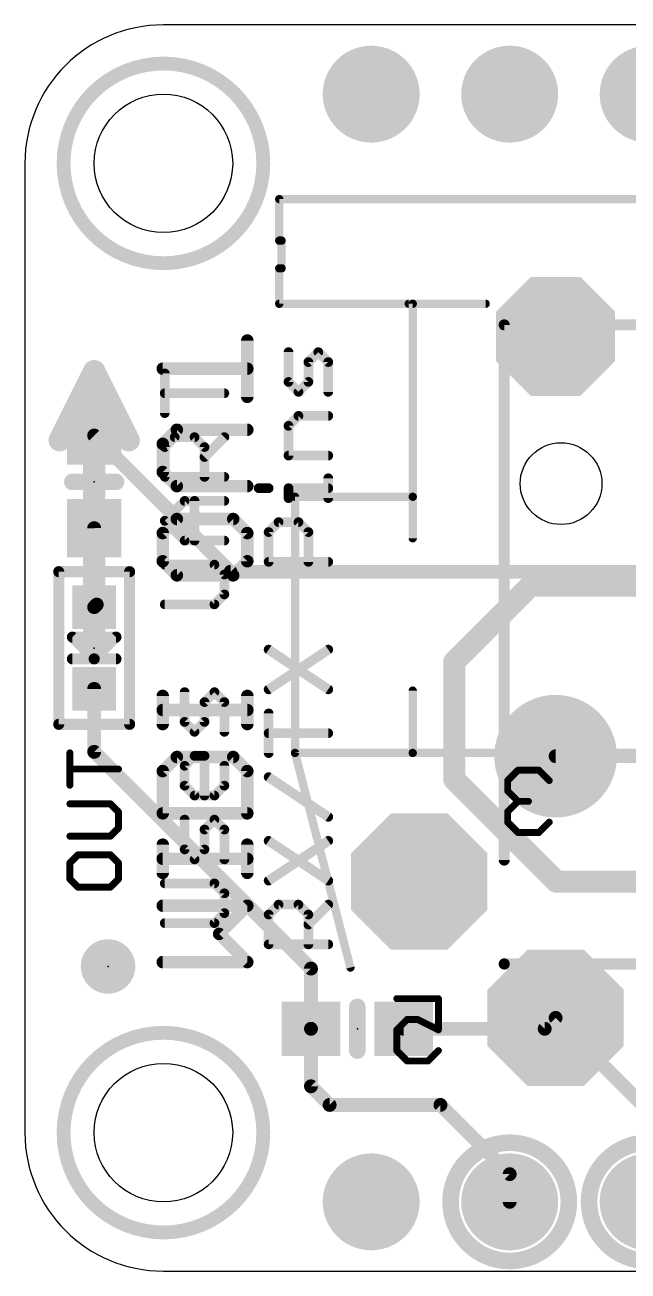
# Model space of a CAD drawing. Extents: x 0 to 50.8, y 0 to 22.9.
# Drawn here: x 0 to 11.06, y 0 to 22.86 of the extents above; entities that cross this region are included whole.
import ezdxf

# ---------------------------------------------------------------- set-up
doc = ezdxf.new("R2010")
doc.units = 0
for name, color, linetype in [('1', 12, 'CONTINUOUS'), ('16', 5, 'CONTINUOUS'), ('17', 110, 'CONTINUOUS'), ('20', 4, 'CONTINUOUS'), ('21', 40, 'CONTINUOUS'), ('22', 6, 'CONTINUOUS'), ('23', 40, 'CONTINUOUS')]:
    doc.layers.add(name, color=color, linetype=linetype)

# ---------------------------------------------------------------- blocks, each defined once
blk = doc.blocks.new('RECT')
blk.add_solid([(-0.5, -0.5), (0.5, -0.5), (-0.5, 0.5), (0.5, 0.5)])
blk = doc.blocks.new('PIE')
at = {"const_width": 0.5}
blk.add_lwpolyline([(0, -0.25, 1), (0, 0.25, 1), (0, -0.25)], format="xyb", dxfattribs=at)
blk = doc.blocks.new('OCTAGONP')
at = {"const_width": 0.5}
blk.add_lwpolyline([(-0.25, -0.1036), (-0.25, 0.1036), (-0.1036, 0.25), (0.1036, 0.25), (0.25, 0.1036), (0.25, -0.1036), (0.1036, -0.25), (-0.1036, -0.25), (-0.25, -0.1036), (-0.25, 0.1036)], dxfattribs=at)
blk = doc.blocks.new('ROUNDP')
at = {"const_width": 0.5}
blk.add_lwpolyline([(0, -0.25, 1), (0, 0.25, 1), (0, -0.25)], format="xyb", dxfattribs=at)

msp = doc.modelspace()

# ---------------------------------------------------------------- linework, layer by layer
at = {"layer": '1', "const_width": 0.254}
for points in [[(1.27, 15.328), (3.771, 12.827)], [(1.3173, 12.2273), (1.27, 13.628)], [(3.771, 12.827), (16.256, 12.827)], [(1.27, 12.18), (1.3173, 12.2273)], [(1.27, 10.68), (1.27, 9.525)], [(1.27, 9.525), (5.246, 5.549)], [(9.732, 9.445), (12.432, 9.445)], [(5.246, 5.549), (5.246, 4.445)], [(5.246, 4.445), (5.246, 3.39)], [(6.946, 4.445), (9.532, 4.445)], [(9.532, 4.445), (9.732, 4.645)], [(11.583, 2.794), (9.732, 4.645)], [(5.246, 3.39), (5.588, 3.048)], [(5.588, 3.048), (7.62, 3.048)], [(7.62, 3.048), (8.89, 1.778)], [(8.89, 1.778), (8.89, 1.27)]]:
    msp.add_lwpolyline(points, dxfattribs=at)
at = {"layer": '1', "const_width": 0.127}
for points in [[(1.3149, 15.3729, 1), (1.2251, 15.2831)], [(1.3335, 13.6301, 1), (1.2065, 13.6259)], [(3.771, 12.8905, 1), (3.771, 12.7635)], [(3.7261, 12.7821, 1), (3.8159, 12.8719)], [(1.3622, 12.1824, 1), (1.2724, 12.2722)], [(1.2251, 12.2249, 1), (1.3149, 12.1351)], [(1.2538, 12.2252, 1), (1.3808, 12.2294)], [(1.3335, 10.68, 1), (1.2065, 10.68)], [(1.3149, 9.5699, 1), (1.2251, 9.4801)], [(1.2065, 9.525, 1), (1.3335, 9.525)], [(9.732, 9.5085, 1), (9.732, 9.3815)], [(5.3095, 5.549, 1), (5.1825, 5.549)], [(5.2011, 5.5041, 1), (5.2909, 5.5939)], [(5.3095, 4.445, 1), (5.1825, 4.445)], [(6.946, 4.5085, 1), (6.946, 4.3815)], [(9.532, 4.3815, 1), (9.532, 4.5085)], [(9.7769, 4.6899, 1), (9.6871, 4.6001)], [(9.7769, 4.6001, 1), (9.6871, 4.6899)], [(5.1825, 4.445, 1), (5.3095, 4.445)], [(9.4871, 4.4899, 1), (9.5769, 4.4001)], [(5.2909, 3.4349, 1), (5.2011, 3.3451)], [(5.1825, 3.39, 1), (5.3095, 3.39)], [(5.588, 3.1115, 1), (5.588, 2.9845)], [(5.5431, 3.0031, 1), (5.6329, 3.0929)], [(7.6649, 3.0929, 1), (7.5751, 3.0031)], [(7.62, 2.9845, 1), (7.62, 3.1115)], [(8.9535, 1.778, 1), (8.8265, 1.778)], [(8.8451, 1.7331, 1), (8.9349, 1.8229)], [(8.8265, 1.27, 1), (8.9535, 1.27)]]:
    msp.add_lwpolyline(points, format="xyb", dxfattribs=at)
at = {"layer": '16', "const_width": 0.4064}
for points in [[(7.874, 11.176), (9.271, 12.573)], [(9.271, 12.573), (12.96, 12.573)], [(7.874, 9.017), (7.874, 11.176)], [(9.746, 7.145), (7.874, 9.017)], [(14.732, 7.145), (9.746, 7.145)]]:
    msp.add_lwpolyline(points, dxfattribs=at)
at = {"layer": '16', "const_width": 0.2032}
for points in [[(9.271, 12.6746, 1), (9.271, 12.4714)], [(9.3428, 12.5012, 1), (9.1992, 12.6448)], [(7.9756, 11.176, 1), (7.7724, 11.176)], [(7.8022, 11.2478, 1), (7.9458, 11.1042)], [(7.9458, 9.0888, 1), (7.8022, 8.9452)], [(7.7724, 9.017, 1), (7.9756, 9.017)], [(9.746, 7.2466, 1), (9.746, 7.0434)], [(9.6742, 7.0732, 1), (9.8178, 7.2168)]]:
    msp.add_lwpolyline(points, format="xyb", dxfattribs=at)
at = {"layer": '20'}
for p, q in [((48.26, 22.86), (2.54, 22.86)), ((0, 20.32), (0, 2.54)), ((2.54, 0), (48.26, 0))]:
    msp.add_line(p, q, dxfattribs=at)
for centre, radius in [((2.54, 20.32), 1.27), ((9.832, 14.445), 0.75), ((2.54, 2.54), 1.27)]:
    msp.add_circle(centre, radius, dxfattribs=at)
for centre, start, end in [((2.54, 20.32), 90, 180), ((2.54, 2.54), 180, 270)]:
    msp.add_arc(centre, 2.54, start, end, dxfattribs=at)
at = {"layer": '21'}
for points, const_width in [([(4.8338, 16.3108), (4.8338, 16.8573)], 0.1778), ([(5.3804, 16.8573), (5.1982, 16.6751)], 0.1778), ([(5.5626, 16.6751), (5.3804, 16.8573)], 0.1778), ([(5.1982, 16.6751), (5.1982, 16.3108)], 0.1778), ([(5.5626, 16.1286), (5.5626, 16.6751)], 0.1778), ([(2.5645, 15.7388), (2.5645, 16.4675)], 0.1778), ([(5.016, 16.1286), (4.8338, 16.3108)], 0.1778), ([(5.1982, 16.3108), (5.016, 16.1286)], 0.1778), ([(3.6576, 16.1032), (2.5645, 16.1032)], 0.1778), ([(4.8338, 15.5057), (5.016, 15.6879)], 0.1778), ([(5.016, 15.6879), (5.5626, 15.6879)], 0.1778), ([(4.8338, 14.9592), (4.8338, 15.5057)], 0.1778), ([(2.5645, 15.1159), (2.7467, 15.2981)], 0.1778), ([(2.7467, 15.2981), (3.111, 15.2981)], 0.1778), ([(3.111, 15.2981), (3.2932, 15.1159)], 0.1778), ([(3.2932, 14.9338), (3.6576, 15.2981)], 0.1778), ([(2.5645, 14.5694), (2.5645, 15.1159)], 0.1778), ([(3.2932, 15.1159), (3.2932, 14.5694)], 0.1778), ([(5.5626, 14.9592), (4.8338, 14.9592)], 0.1778), ([(1.67, 14.478), (0.87, 14.478)], 0.3048), ([(3.6576, 14.5694), (2.5645, 14.5694)], 0.1778), ([(5.5626, 14.1796), (5.5626, 14.544)], 0.1778), ([(4.2873, 14.3618), (4.4695, 14.3618)], 0.1778), ([(4.8338, 14.1796), (4.8338, 14.3618)], 0.1778), ([(4.8338, 14.3618), (5.5626, 14.3618)], 0.1778), ([(2.5645, 13.7644), (2.9288, 14.1287)], 0.1778), ([(2.9288, 14.1287), (3.6576, 14.1287)], 0.1778), ([(3.111, 13.4), (3.111, 14.1287)], 0.1778), ([(2.9288, 13.4), (2.5645, 13.7644)], 0.1778), ([(4.4695, 13.5568), (4.6517, 13.7389)], 0.1778), ([(4.6517, 13.7389), (5.016, 13.7389)], 0.1778), ([(5.016, 13.7389), (5.1982, 13.5568)], 0.1778), ([(3.6576, 13.4), (2.9288, 13.4)], 0.1778), ([(4.4695, 13.0102), (4.4695, 13.5568)], 0.1778), ([(5.1982, 13.5568), (5.1982, 13.0102)], 0.1778), ([(3.4754, 12.9593), (2.5645, 12.9593)], 0.1778), ([(3.6576, 12.7772), (3.4754, 12.9593)], 0.1778), ([(5.5626, 13.0102), (4.4695, 13.0102)], 0.1778), ([(0.62, 10.03), (0.62, 12.83)], 0.2032), ([(1.92, 12.83), (0.62, 12.83)], 0.2032), ([(1.92, 12.83), (1.92, 10.03)], 0.2032), ([(3.6576, 12.4128), (3.6576, 12.7772)], 0.1778), ([(3.4754, 12.2306), (3.6576, 12.4128)], 0.1778), ([(2.5645, 12.2306), (3.4754, 12.2306)], 0.1778), ([(1.67, 11.63), (0.87, 11.63)], 0.2032), ([(0.87, 11.63), (1.27, 11.23)], 0.2032), ([(1.27, 11.23), (1.67, 11.63)], 0.2032), ([(4.4695, 10.6714), (5.5626, 11.4001)], 0.1778), ([(4.4695, 11.4001), (5.5626, 10.6714)], 0.1778), ([(1.27, 11.23), (0.87, 11.23)], 0.2032), ([(1.67, 11.23), (1.27, 11.23)], 0.2032), ([(2.9288, 10.074), (2.9288, 10.6205)], 0.1778), ([(3.4754, 10.6205), (3.2932, 10.4384)], 0.1778), ([(3.2932, 10.4384), (3.2932, 10.074)], 0.1778), ([(3.6576, 10.4384), (3.4754, 10.6205)], 0.1778), ([(3.6576, 9.8918), (3.6576, 10.4384)], 0.1778), ([(4.4695, 9.502), (4.4695, 10.2307)], 0.1778), ([(1.92, 10.03), (0.62, 10.03)], 0.2032), ([(3.111, 9.8918), (2.9288, 10.074)], 0.1778), ([(3.2932, 10.074), (3.111, 9.8918)], 0.1778), ([(5.5626, 9.8664), (4.4695, 9.8664)], 0.1778), ([(0.8247, 8.9133), (0.8247, 9.5064)], 0.127), ([(2.9288, 9.269), (3.111, 9.4512)], 0.1778), ([(3.111, 9.4512), (3.2932, 9.4512)], 0.1778), ([(3.2932, 9.4512), (3.2932, 8.7224)], 0.1778), ([(1.7145, 9.2098), (0.8247, 9.2098)], 0.127), ([(2.9288, 8.9046), (2.9288, 9.269)], 0.1778), ([(3.6576, 9.269), (3.6576, 8.9046)], 0.1778), ([(5.5626, 8.3326), (4.4695, 9.0614)], 0.1778), ([(3.111, 8.7224), (2.9288, 8.9046)], 0.1778), ([(3.6576, 8.9046), (3.4754, 8.7224)], 0.1778), ([(3.4754, 8.7224), (3.111, 8.7224)], 0.1778), ([(1.5662, 8.5709), (0.8247, 8.5709)], 0.127), ([(1.7145, 8.4226), (1.5662, 8.5709)], 0.127), ([(1.7145, 8.126), (1.7145, 8.4226)], 0.127), ([(2.9288, 7.7352), (2.9288, 8.2818)], 0.1778), ([(3.4754, 8.2818), (3.2932, 8.0996)], 0.1778), ([(3.6576, 8.0996), (3.4754, 8.2818)], 0.1778), ([(0.8247, 7.9777), (1.5662, 7.9777)], 0.127), ([(1.5662, 7.9777), (1.7145, 8.126)], 0.127), ([(3.2932, 8.0996), (3.2932, 7.7352)], 0.1778), ([(3.6576, 7.553), (3.6576, 8.0996)], 0.1778), ([(3.111, 7.553), (2.9288, 7.7352)], 0.1778), ([(3.2932, 7.7352), (3.111, 7.553)], 0.1778), ([(4.4695, 7.1632), (5.5626, 7.892)], 0.1778), ([(4.4695, 7.892), (5.5626, 7.1632)], 0.1778), ([(0.973, 7.6354), (0.8247, 7.4871)], 0.127), ([(0.8247, 7.4871), (0.8247, 7.1905)], 0.127), ([(1.5662, 7.6354), (0.973, 7.6354)], 0.127), ([(1.7145, 7.4871), (1.5662, 7.6354)], 0.127), ([(1.7145, 7.1905), (1.7145, 7.4871)], 0.127), ([(0.8247, 7.1905), (0.973, 7.0422)], 0.127), ([(0.973, 7.0422), (1.5662, 7.0422)], 0.127), ([(1.5662, 7.0422), (1.7145, 7.1905)], 0.127), ([(3.4754, 7.1124), (2.5645, 7.1124)], 0.1778), ([(3.6576, 6.9302), (3.4754, 7.1124)], 0.1778), ([(3.6576, 6.5658), (3.6576, 6.9302)], 0.1778), ([(3.4754, 6.3836), (3.6576, 6.5658)], 0.1778), ([(4.4695, 6.5404), (4.6517, 6.7226)], 0.1778), ([(4.6517, 6.7226), (5.016, 6.7226)], 0.1778), ([(5.016, 6.7226), (5.1982, 6.5404)], 0.1778), ([(5.1982, 6.3582), (5.5626, 6.7226)], 0.1778), ([(2.5645, 6.3836), (3.4754, 6.3836)], 0.1778), ([(4.4695, 5.9938), (4.4695, 6.5404)], 0.1778), ([(5.1982, 6.5404), (5.1982, 5.9938)], 0.1778), ([(5.5626, 5.9938), (4.4695, 5.9938)], 0.1778), ([(6.096, 4.045), (6.096, 4.845)], 0.3048)]:
    msp.add_lwpolyline(points, dxfattribs=dict(at, const_width=const_width))
for points, const_width in [([(4.8783, 16.8573, 1), (4.7894, 16.8573)], 0.0889), ([(5.4118, 16.8888, 1), (5.349, 16.8259)], 0.0889), ([(5.4118, 16.8259, 1), (5.349, 16.8888)], 0.0889), ([(5.1668, 16.7066, 1), (5.2297, 16.6437)], 0.0889), ([(5.2427, 16.6751, 1), (5.1538, 16.6751)], 0.0889), ([(5.6071, 16.6751, 1), (5.5182, 16.6751)], 0.0889), ([(5.5312, 16.6437, 1), (5.594, 16.7066)], 0.0889), ([(2.6089, 16.4675, 1), (2.52, 16.4675)], 0.0889), ([(4.8653, 16.3422, 1), (4.8024, 16.2793)], 0.0889), ([(4.7894, 16.3108, 1), (4.8783, 16.3108)], 0.0889), ([(5.1538, 16.3108, 1), (5.2427, 16.3108)], 0.0889), ([(5.2297, 16.2793, 1), (5.1668, 16.3422)], 0.0889), ([(2.5645, 16.1476, 1), (2.5645, 16.0587)], 0.0889), ([(3.6576, 16.0587, 1), (3.6576, 16.1476)], 0.0889), ([(4.9846, 16.16, 1), (5.0475, 16.0971)], 0.0889), ([(4.9846, 16.0971, 1), (5.0475, 16.16)], 0.0889), ([(5.5182, 16.1286, 1), (5.6071, 16.1286)], 0.0889), ([(2.52, 15.7388, 1), (2.6089, 15.7388)], 0.0889), ([(5.016, 15.7324, 1), (5.016, 15.6435)], 0.0889), ([(5.0475, 15.6565, 1), (4.9846, 15.7194)], 0.0889), ([(5.5626, 15.6435, 1), (5.5626, 15.7324)], 0.0889), ([(4.8783, 15.5057, 1), (4.7894, 15.5057)], 0.0889), ([(4.8024, 15.5372, 1), (4.8653, 15.4743)], 0.0889), ([(2.7467, 15.3426, 1), (2.7467, 15.2537)], 0.0889), ([(2.7781, 15.2667, 1), (2.7152, 15.3296)], 0.0889), ([(3.1425, 15.3296, 1), (3.0796, 15.2667)], 0.0889), ([(3.111, 15.2537, 1), (3.111, 15.3426)], 0.0889), ([(3.689, 15.2667, 1), (3.6262, 15.3296)], 0.0889), ([(2.6089, 15.1159, 1), (2.52, 15.1159)], 0.0889), ([(2.533, 15.1474, 1), (2.5959, 15.0845)], 0.0889), ([(3.3377, 15.1159, 1), (3.2488, 15.1159)], 0.0889), ([(3.2618, 15.0845, 1), (3.3247, 15.1474)], 0.0889), ([(3.2618, 14.9652, 1), (3.3247, 14.9023)], 0.0889), ([(4.8338, 15.0036, 1), (4.8338, 14.9147)], 0.0889), ([(4.7894, 14.9592, 1), (4.8783, 14.9592)], 0.0889), ([(5.5626, 14.9147, 1), (5.5626, 15.0036)], 0.0889), ([(0.87, 14.5542, 1), (0.87, 14.4018)], 0.1524), ([(1.67, 14.4018, 1), (1.67, 14.5542)], 0.1524), ([(2.5645, 14.6138, 1), (2.5645, 14.5249)], 0.0889), ([(3.6576, 14.5249, 1), (3.6576, 14.6138)], 0.0889), ([(5.6071, 14.544, 1), (5.5182, 14.544)], 0.0889), ([(2.52, 14.5694, 1), (2.6089, 14.5694)], 0.0889), ([(3.2488, 14.5694, 1), (3.3377, 14.5694)], 0.0889), ([(4.2873, 14.4062, 1), (4.2873, 14.3173)], 0.0889), ([(4.4695, 14.3173, 1), (4.4695, 14.4062)], 0.0889), ([(4.8783, 14.3618, 1), (4.7894, 14.3618)], 0.0889), ([(4.8338, 14.4062, 1), (4.8338, 14.3173)], 0.0889), ([(5.5626, 14.3173, 1), (5.5626, 14.4062)], 0.0889), ([(2.9288, 14.1732, 1), (2.9288, 14.0843)], 0.0889), ([(2.9603, 14.0973, 1), (2.8974, 14.1602)], 0.0889), ([(3.1555, 14.1287, 1), (3.0666, 14.1287)], 0.0889), ([(3.6576, 14.0843, 1), (3.6576, 14.1732)], 0.0889), ([(4.7894, 14.1796, 1), (4.8783, 14.1796)], 0.0889), ([(5.5182, 14.1796, 1), (5.6071, 14.1796)], 0.0889), ([(2.5959, 13.7958, 1), (2.533, 13.7329)], 0.0889), ([(2.533, 13.7958, 1), (2.5959, 13.7329)], 0.0889), ([(4.6517, 13.7834, 1), (4.6517, 13.6945)], 0.0889), ([(4.6831, 13.7075, 1), (4.6202, 13.7704)], 0.0889), ([(5.0475, 13.7704, 1), (4.9846, 13.7075)], 0.0889), ([(5.016, 13.6945, 1), (5.016, 13.7834)], 0.0889), ([(2.9288, 13.4444, 1), (2.9288, 13.3555)], 0.0889), ([(3.6576, 13.3555, 1), (3.6576, 13.4444)], 0.0889), ([(4.438, 13.5882, 1), (4.5009, 13.5253)], 0.0889), ([(4.5139, 13.5568, 1), (4.425, 13.5568)], 0.0889), ([(5.2427, 13.5568, 1), (5.1538, 13.5568)], 0.0889), ([(5.1668, 13.5253, 1), (5.2297, 13.5882)], 0.0889), ([(2.8974, 13.3686, 1), (2.9603, 13.4314)], 0.0889), ([(3.0666, 13.4, 1), (3.1555, 13.4)], 0.0889), ([(2.5645, 13.0038, 1), (2.5645, 12.9149)], 0.0889), ([(3.5068, 12.9908, 1), (3.444, 12.9279)], 0.0889), ([(3.4754, 12.9149, 1), (3.4754, 13.0038)], 0.0889), ([(4.4695, 13.0546, 1), (4.4695, 12.9657)], 0.0889), ([(4.425, 13.0102, 1), (4.5139, 13.0102)], 0.0889), ([(5.1538, 13.0102, 1), (5.2427, 13.0102)], 0.0889), ([(5.5626, 12.9657, 1), (5.5626, 13.0546)], 0.0889), ([(0.6708, 12.83, 1), (0.5692, 12.83)], 0.1016), ([(0.62, 12.8808, 1), (0.62, 12.7792)], 0.1016), ([(1.9708, 12.83, 1), (1.8692, 12.83)], 0.1016), ([(1.92, 12.7792, 1), (1.92, 12.8808)], 0.1016), ([(3.702, 12.7772, 1), (3.6132, 12.7772)], 0.0889), ([(3.6262, 12.7457, 1), (3.689, 12.8086)], 0.0889), ([(3.6132, 12.4128, 1), (3.702, 12.4128)], 0.0889), ([(3.689, 12.3813, 1), (3.6262, 12.4442)], 0.0889), ([(2.5645, 12.275, 1), (2.5645, 12.1861)], 0.0889), ([(3.444, 12.262, 1), (3.5068, 12.1992)], 0.0889), ([(3.4754, 12.1861, 1), (3.4754, 12.275)], 0.0889), ([(0.87, 11.6808, 1), (0.87, 11.5792)], 0.1016), ([(0.9059, 11.6659, 1), (0.8341, 11.5941)], 0.1016), ([(1.7059, 11.5941, 1), (1.6341, 11.6659)], 0.1016), ([(1.67, 11.5792, 1), (1.67, 11.6808)], 0.1016), ([(4.4941, 11.4371, 1), (4.4448, 11.3632)], 0.0889), ([(5.5873, 11.3632, 1), (5.5379, 11.4371)], 0.0889), ([(0.87, 11.2808, 1), (0.87, 11.1792)], 0.1016), ([(1.27, 11.2808, 1), (1.27, 11.1792)], 0.1016), ([(1.2341, 11.2659, 1), (1.3059, 11.1941)], 0.1016), ([(1.2341, 11.1941, 1), (1.3059, 11.2659)], 0.1016), ([(1.27, 11.1792, 1), (1.27, 11.2808)], 0.1016), ([(1.67, 11.1792, 1), (1.67, 11.2808)], 0.1016), ([(4.4448, 10.7084, 1), (4.4941, 10.6344)], 0.0889), ([(5.5379, 10.6344, 1), (5.5873, 10.7084)], 0.0889), ([(2.9733, 10.6205, 1), (2.8844, 10.6205)], 0.0889), ([(3.3377, 10.4384, 1), (3.2488, 10.4384)], 0.0889), ([(3.5068, 10.652, 1), (3.444, 10.5891)], 0.0889), ([(3.5068, 10.5891, 1), (3.444, 10.652)], 0.0889), ([(3.702, 10.4384, 1), (3.6132, 10.4384)], 0.0889), ([(3.2618, 10.4698, 1), (3.3247, 10.4069)], 0.0889), ([(3.6262, 10.4069, 1), (3.689, 10.4698)], 0.0889), ([(4.5139, 10.2307, 1), (4.425, 10.2307)], 0.0889), ([(0.62, 10.0808, 1), (0.62, 9.9792)], 0.1016), ([(0.5692, 10.03, 1), (0.6708, 10.03)], 0.1016), ([(1.8692, 10.03, 1), (1.9708, 10.03)], 0.1016), ([(1.92, 9.9792, 1), (1.92, 10.0808)], 0.1016), ([(2.8844, 10.074, 1), (2.9733, 10.074)], 0.0889), ([(2.9603, 10.1054, 1), (2.8974, 10.0426)], 0.0889), ([(3.2488, 10.074, 1), (3.3377, 10.074)], 0.0889), ([(3.3247, 10.0426, 1), (3.2618, 10.1054)], 0.0889), ([(3.0796, 9.9232, 1), (3.1425, 9.8604)], 0.0889), ([(3.0796, 9.8604, 1), (3.1425, 9.9232)], 0.0889), ([(3.6132, 9.8918, 1), (3.702, 9.8918)], 0.0889), ([(4.4695, 9.9108, 1), (4.4695, 9.8219)], 0.0889), ([(5.5626, 9.8219, 1), (5.5626, 9.9108)], 0.0889), ([(0.8565, 9.5064, 1), (0.793, 9.5064)], 0.0635), ([(3.111, 9.4956, 1), (3.111, 9.4067)], 0.0889), ([(3.1425, 9.4197, 1), (3.0796, 9.4826)], 0.0889), ([(3.3377, 9.4512, 1), (3.2488, 9.4512)], 0.0889), ([(3.2932, 9.4067, 1), (3.2932, 9.4956)], 0.0889), ([(4.425, 9.502, 1), (4.5139, 9.502)], 0.0889), ([(0.8247, 9.2416, 1), (0.8247, 9.1781)], 0.0635), ([(1.7145, 9.1781, 1), (1.7145, 9.2416)], 0.0635), ([(2.9733, 9.269, 1), (2.8844, 9.269)], 0.0889), ([(2.8974, 9.3004, 1), (2.9603, 9.2375)], 0.0889), ([(3.702, 9.269, 1), (3.6132, 9.269)], 0.0889), ([(4.4941, 9.0983, 1), (4.4448, 9.0244)], 0.0889), ([(0.793, 8.9133, 1), (0.8565, 8.9133)], 0.0635), ([(2.8844, 8.9046, 1), (2.9733, 8.9046)], 0.0889), ([(2.9603, 8.936, 1), (2.8974, 8.8732)], 0.0889), ([(3.6132, 8.9046, 1), (3.702, 8.9046)], 0.0889), ([(3.689, 8.8732, 1), (3.6262, 8.936)], 0.0889), ([(3.111, 8.7668, 1), (3.111, 8.6779)], 0.0889), ([(3.0796, 8.691, 1), (3.1425, 8.7538)], 0.0889), ([(3.2488, 8.7224, 1), (3.3377, 8.7224)], 0.0889), ([(3.444, 8.7538, 1), (3.5068, 8.691)], 0.0889), ([(3.4754, 8.6779, 1), (3.4754, 8.7668)], 0.0889), ([(0.8247, 8.6027, 1), (0.8247, 8.5392)], 0.0635), ([(1.5887, 8.5934, 1), (1.5438, 8.5485)], 0.0635), ([(1.5662, 8.5392, 1), (1.5662, 8.6027)], 0.0635), ([(1.7463, 8.4226, 1), (1.6828, 8.4226)], 0.0635), ([(1.692, 8.4002, 1), (1.737, 8.4451)], 0.0635), ([(2.9733, 8.2818, 1), (2.8844, 8.2818)], 0.0889), ([(3.5068, 8.3132, 1), (3.444, 8.2503)], 0.0889), ([(3.5068, 8.2503, 1), (3.444, 8.3132)], 0.0889), ([(5.5379, 8.2956, 1), (5.5873, 8.3696)], 0.0889), ([(0.8247, 8.0095, 1), (0.8247, 7.946)], 0.0635), ([(1.5438, 8.0002, 1), (1.5887, 7.9553)], 0.0635), ([(1.5662, 7.946, 1), (1.5662, 8.0095)], 0.0635), ([(1.6828, 8.126, 1), (1.7463, 8.126)], 0.0635), ([(1.737, 8.1036, 1), (1.692, 8.1485)], 0.0635), ([(3.2618, 8.131, 1), (3.3247, 8.0681)], 0.0889), ([(3.3377, 8.0996, 1), (3.2488, 8.0996)], 0.0889), ([(3.702, 8.0996, 1), (3.6132, 8.0996)], 0.0889), ([(3.6262, 8.0681, 1), (3.689, 8.131)], 0.0889), ([(2.8844, 7.7352, 1), (2.9733, 7.7352)], 0.0889), ([(2.9603, 7.7666, 1), (2.8974, 7.7038)], 0.0889), ([(3.2488, 7.7352, 1), (3.3377, 7.7352)], 0.0889), ([(3.3247, 7.7038, 1), (3.2618, 7.7666)], 0.0889), ([(4.4941, 7.9289, 1), (4.4448, 7.855)], 0.0889), ([(5.5873, 7.855, 1), (5.5379, 7.9289)], 0.0889), ([(0.8565, 7.4871, 1), (0.793, 7.4871)], 0.0635), ([(0.973, 7.6671, 1), (0.973, 7.6036)], 0.0635), ([(0.9955, 7.6129, 1), (0.9506, 7.6578)], 0.0635), ([(1.5887, 7.6578, 1), (1.5438, 7.6129)], 0.0635), ([(1.5662, 7.6036, 1), (1.5662, 7.6671)], 0.0635), ([(1.7463, 7.4871, 1), (1.6828, 7.4871)], 0.0635), ([(3.0796, 7.5844, 1), (3.1425, 7.5216)], 0.0889), ([(3.0796, 7.5216, 1), (3.1425, 7.5844)], 0.0889), ([(3.6132, 7.553, 1), (3.702, 7.553)], 0.0889), ([(0.8023, 7.5096, 1), (0.8472, 7.4646)], 0.0635), ([(1.692, 7.4646, 1), (1.737, 7.5096)], 0.0635), ([(0.8472, 7.213, 1), (0.8023, 7.1681)], 0.0635), ([(0.793, 7.1905, 1), (0.8565, 7.1905)], 0.0635), ([(0.973, 7.074, 1), (0.973, 7.0105)], 0.0635), ([(0.9506, 7.0198, 1), (0.9955, 7.0647)], 0.0635), ([(1.5438, 7.0647, 1), (1.5887, 7.0198)], 0.0635), ([(1.5662, 7.0105, 1), (1.5662, 7.074)], 0.0635), ([(1.6828, 7.1905, 1), (1.7463, 7.1905)], 0.0635), ([(1.737, 7.1681, 1), (1.692, 7.213)], 0.0635), ([(2.5645, 7.1568, 1), (2.5645, 7.0679)], 0.0889), ([(3.5068, 7.1438, 1), (3.444, 7.0809)], 0.0889), ([(3.4754, 7.0679, 1), (3.4754, 7.1568)], 0.0889), ([(4.4448, 7.2002, 1), (4.4941, 7.1262)], 0.0889), ([(5.5379, 7.1262, 1), (5.5873, 7.2002)], 0.0889), ([(3.702, 6.9302, 1), (3.6132, 6.9302)], 0.0889), ([(3.6262, 6.8987, 1), (3.689, 6.9616)], 0.0889), ([(3.689, 6.5344, 1), (3.6262, 6.5972)], 0.0889), ([(4.6517, 6.767, 1), (4.6517, 6.6781)], 0.0889), ([(4.6831, 6.6911, 1), (4.6202, 6.754)], 0.0889), ([(5.0475, 6.754, 1), (4.9846, 6.6911)], 0.0889), ([(5.016, 6.6781, 1), (5.016, 6.767)], 0.0889), ([(5.594, 6.6911, 1), (5.5312, 6.754)], 0.0889), ([(2.5645, 6.4281, 1), (2.5645, 6.3392)], 0.0889), ([(3.444, 6.415, 1), (3.5068, 6.3522)], 0.0889), ([(3.4754, 6.3392, 1), (3.4754, 6.4281)], 0.0889), ([(3.6132, 6.5658, 1), (3.702, 6.5658)], 0.0889), ([(4.438, 6.5718, 1), (4.5009, 6.5089)], 0.0889), ([(4.5139, 6.5404, 1), (4.425, 6.5404)], 0.0889), ([(5.1668, 6.3896, 1), (5.2297, 6.3267)], 0.0889), ([(5.2427, 6.5404, 1), (5.1538, 6.5404)], 0.0889), ([(5.1668, 6.5089, 1), (5.2297, 6.5718)], 0.0889), ([(4.4695, 6.0383, 1), (4.4695, 5.9494)], 0.0889), ([(4.425, 5.9938, 1), (4.5139, 5.9938)], 0.0889), ([(5.1538, 5.9938, 1), (5.2427, 5.9938)], 0.0889), ([(5.5626, 5.9494, 1), (5.5626, 6.0383)], 0.0889), ([(6.1722, 4.845, 1), (6.0198, 4.845)], 0.1524), ([(6.0198, 4.045, 1), (6.1722, 4.045)], 0.1524)]:
    msp.add_lwpolyline(points, format="xyb", dxfattribs=dict(at, const_width=const_width))
at = {"layer": '22'}
for points, const_width in [([(2.54, 18.4884, 1), (2.54, 22.1516, 1), (2.54, 18.4884)], 0.254), ([(4.664, 19.7031, 1), (4.664, 19.6269)], 0.0762), ([(4.7021, 19.665, 1), (4.6259, 19.665)], 0.0762), ([(4.664, 18.9411, 1), (4.664, 18.8649)], 0.0762), ([(4.7451, 18.903, 1), (4.6689, 18.903)], 0.0762), ([(4.707, 18.8649, 1), (4.707, 18.9411)], 0.0762), ([(4.6259, 18.903, 1), (4.7021, 18.903)], 0.0762), ([(4.664, 18.4331, 1), (4.664, 18.3569)], 0.0762), ([(4.7021, 18.395, 1), (4.6259, 18.395)], 0.0762), ([(4.6689, 18.395, 1), (4.7451, 18.395)], 0.0762), ([(4.707, 18.3569, 1), (4.707, 18.4331)], 0.0762), ([(4.664, 17.7831, 1), (4.664, 17.7069)], 0.0762), ([(4.6259, 17.745, 1), (4.7021, 17.745)], 0.0762), ([(7.039, 17.7831, 1), (7.039, 17.7069)], 0.0762), ([(7.1501, 17.745, 1), (7.0739, 17.745)], 0.0762), ([(7.112, 17.7069, 1), (7.112, 17.7831)], 0.0762), ([(8.449, 17.7069, 1), (8.449, 17.7831)], 0.0762), ([(8.79, 17.4078, 1), (8.79, 17.3062)], 0.1016), ([(8.8408, 17.357, 1), (8.7392, 17.357)], 0.1016), ([(4.1352, 17.0709, 1), (4.0209, 17.0709)], 0.1143), ([(1.3716, 16.51, 1), (1.1684, 16.51)], 0.2032), ([(1.3609, 16.5554, 1), (1.1791, 16.4646)], 0.2032), ([(1.3609, 16.4646, 1), (1.1791, 16.5554)], 0.2032), ([(2.5273, 16.6111, 1), (2.5273, 16.4968)], 0.1143), ([(4.078, 16.4968, 1), (4.078, 16.6111)], 0.1143), ([(4.0209, 16.037, 1), (4.1352, 16.037)], 0.1143), ([(2.7858, 15.4909, 1), (2.7858, 15.3765)], 0.1143), ([(2.8262, 15.3933, 1), (2.7453, 15.4741)], 0.1143), ([(4.078, 15.3765, 1), (4.078, 15.4909)], 0.1143), ([(0.5441, 15.2854, 1), (0.7259, 15.1946)], 0.2032), ([(1.8141, 15.1946, 1), (1.9959, 15.2854)], 0.2032), ([(2.4869, 15.2157, 1), (2.5677, 15.1348)], 0.1143), ([(2.5845, 15.1752, 1), (2.4702, 15.1752)], 0.1143), ([(2.5677, 14.6987, 1), (2.4869, 14.6179)], 0.1143), ([(2.4702, 14.6583, 1), (2.5845, 14.6583)], 0.1143), ([(2.7858, 14.457, 1), (2.7858, 14.3427)], 0.1143), ([(2.7453, 14.3595, 1), (2.8262, 14.4403)], 0.1143), ([(4.078, 14.3427, 1), (4.078, 14.457)], 0.1143), ([(4.953, 14.2421, 1), (4.953, 14.1659)], 0.0762), ([(4.9911, 14.204, 1), (4.9149, 14.204)], 0.0762), ([(7.1501, 14.204, 1), (7.0739, 14.204)], 0.0762), ([(7.0739, 14.204, 1), (7.1501, 14.204)], 0.0762), ([(7.112, 14.1659, 1), (7.112, 14.2421)], 0.0762), ([(2.7858, 13.8537, 1), (2.7858, 13.7394)], 0.1143), ([(2.8262, 13.7561, 1), (2.7453, 13.837)], 0.1143), ([(3.86, 13.837, 1), (3.7792, 13.7561)], 0.1143), ([(3.8196, 13.7394, 1), (3.8196, 13.8537)], 0.1143), ([(2.4869, 13.5785, 1), (2.5677, 13.4977)], 0.1143), ([(2.5845, 13.5381, 1), (2.4702, 13.5381)], 0.1143), ([(4.1352, 13.5381, 1), (4.0209, 13.5381)], 0.1143), ([(4.0376, 13.4977, 1), (4.1184, 13.5785)], 0.1143), ([(7.0739, 13.442, 1), (7.1501, 13.442)], 0.0762), ([(2.5677, 13.0616, 1), (2.4869, 12.9808)], 0.1143), ([(2.4702, 13.0212, 1), (2.5845, 13.0212)], 0.1143), ([(4.0209, 13.0212, 1), (4.1352, 13.0212)], 0.1143), ([(4.1184, 12.9808, 1), (4.0376, 13.0616)], 0.1143), ([(2.7858, 12.8199, 1), (2.7858, 12.7056)], 0.1143), ([(2.7453, 12.7223, 1), (2.8262, 12.8031)], 0.1143), ([(3.7792, 12.8031, 1), (3.86, 12.7223)], 0.1143), ([(3.8196, 12.7056, 1), (3.8196, 12.8199)], 0.1143), ([(1.1684, 11.43, 1), (1.3716, 11.43)], 0.2032), ([(2.5845, 10.551, 1), (2.4702, 10.551)], 0.1143), ([(4.1352, 10.551, 1), (4.0209, 10.551)], 0.1143), ([(7.1501, 10.648, 1), (7.0739, 10.648)], 0.0762), ([(2.5273, 10.3497, 1), (2.5273, 10.2354)], 0.1143), ([(4.078, 10.2354, 1), (4.078, 10.3497)], 0.1143), ([(2.4702, 10.0341, 1), (2.5845, 10.0341)], 0.1143), ([(4.0209, 10.0341, 1), (4.1352, 10.0341)], 0.1143), ([(2.7858, 9.4879, 1), (2.7858, 9.3736)], 0.1143), ([(2.8262, 9.3904, 1), (2.7453, 9.4712)], 0.1143), ([(3.86, 9.4712, 1), (3.7792, 9.3904)], 0.1143), ([(3.8196, 9.3736, 1), (3.8196, 9.4879)], 0.1143), ([(4.953, 9.5431, 1), (4.953, 9.4669)], 0.0762), ([(4.9899, 9.5145, 1), (4.9161, 9.4955)], 0.0762), ([(4.9149, 9.505, 1), (4.9911, 9.505)], 0.0762), ([(7.112, 9.5431, 1), (7.112, 9.4669)], 0.0762), ([(7.0739, 9.505, 1), (7.1501, 9.505)], 0.0762), ([(7.112, 9.4669, 1), (7.112, 9.5431)], 0.0762), ([(2.4869, 9.2128, 1), (2.5677, 9.1319)], 0.1143), ([(2.5845, 9.1723, 1), (2.4702, 9.1723)], 0.1143), ([(4.1352, 9.1723, 1), (4.0209, 9.1723)], 0.1143), ([(4.0376, 9.1319, 1), (4.1184, 9.2128)], 0.1143), ([(9.0429, 9.2202, 1), (9.0429, 9.1567)], 0.0635), ([(9.0654, 9.166, 1), (9.0205, 9.2109)], 0.0635), ([(9.4467, 9.2109, 1), (9.4018, 9.166)], 0.0635), ([(9.4242, 9.1567, 1), (9.4242, 9.2202)], 0.0635), ([(8.884, 8.9978, 1), (8.8205, 8.9978)], 0.0635), ([(8.8298, 9.0203, 1), (8.8747, 8.9754)], 0.0635), ([(9.5924, 8.9754, 1), (9.6373, 9.0203)], 0.0635), ([(8.8205, 8.8072, 1), (8.884, 8.8072)], 0.0635), ([(8.8747, 8.8296, 1), (8.8298, 8.7847)], 0.0635), ([(2.5273, 8.4541, 1), (2.5273, 8.3398)], 0.1143), ([(4.078, 8.3398, 1), (4.078, 8.4541)], 0.1143), ([(8.884, 8.4258, 1), (8.8205, 8.4258)], 0.0635), ([(8.8298, 8.4483, 1), (8.8747, 8.4034)], 0.0635), ([(9.0429, 8.6482, 1), (9.0429, 8.5847)], 0.0635), ([(9.0654, 8.594, 1), (9.0205, 8.6389)], 0.0635), ([(9.0205, 8.594, 1), (9.0654, 8.6389)], 0.0635), ([(9.2336, 8.5847, 1), (9.2336, 8.6482)], 0.0635), ([(2.4702, 8.397, 1), (2.5845, 8.397)], 0.1143), ([(4.0209, 8.397, 1), (4.1352, 8.397)], 0.1143), ([(8.8205, 8.2352, 1), (8.884, 8.2352)], 0.0635), ([(8.8747, 8.2576, 1), (8.8298, 8.2127)], 0.0635), ([(9.6373, 8.2127, 1), (9.5924, 8.2576)], 0.0635), ([(9.0429, 8.0763, 1), (9.0429, 8.0128)], 0.0635), ([(9.0205, 8.022, 1), (9.0654, 8.067)], 0.0635), ([(9.4018, 8.067, 1), (9.4467, 8.022)], 0.0635), ([(9.4242, 8.0128, 1), (9.4242, 8.0763)], 0.0635), ([(2.5845, 7.8224, 1), (2.4702, 7.8224)], 0.1143), ([(4.1352, 7.8224, 1), (4.0209, 7.8224)], 0.1143), ([(2.5273, 7.6211, 1), (2.5273, 7.5068)], 0.1143), ([(4.078, 7.5068, 1), (4.078, 7.6211)], 0.1143), ([(8.7392, 7.54, 1), (8.8408, 7.54)], 0.1016), ([(2.4702, 7.3055, 1), (2.5845, 7.3055)], 0.1143), ([(4.0209, 7.3055, 1), (4.1352, 7.3055)], 0.1143), ([(2.5273, 6.7594, 1), (2.5273, 6.6451)], 0.1143), ([(4.1184, 6.6618, 1), (4.0376, 6.7426)], 0.1143), ([(4.078, 6.6451, 1), (4.078, 6.7594)], 0.1143), ([(3.6015, 6.2257, 1), (3.5207, 6.1449)], 0.1143), ([(3.5207, 6.2257, 1), (3.6015, 6.1449)], 0.1143), ([(2.5273, 5.7255, 1), (2.5273, 5.6112)], 0.1143), ([(4.0376, 5.628, 1), (4.1184, 5.7088)], 0.1143), ([(4.078, 5.6112, 1), (4.078, 5.7255)], 0.1143), ([(8.8408, 5.635, 1), (8.7392, 5.635)], 0.1016), ([(8.79, 5.6838, 1), (8.79, 5.5822)], 0.1016), ([(5.9321, 5.5585, 1), (6.0059, 5.5775)], 0.0762), ([(8.7392, 5.633, 1), (8.8408, 5.633)], 0.1016), ([(6.8202, 5.0292, 1), (6.8202, 4.9657)], 0.0635), ([(7.6146, 4.9975, 1), (7.5511, 4.9975)], 0.0635), ([(7.5829, 4.9657, 1), (7.5829, 5.0292)], 0.0635), ([(7.0109, 4.6479, 1), (7.0109, 4.5844)], 0.0635), ([(7.0334, 4.5937, 1), (6.9885, 4.6386)], 0.0635), ([(7.2158, 4.6445, 1), (7.1874, 4.5878)], 0.0635), ([(7.2016, 4.5844, 1), (7.2016, 4.6479)], 0.0635), ([(2.54, 0.7084, 1), (2.54, 4.3716, 1), (2.54, 0.7084)], 0.254), ([(6.852, 4.4255, 1), (6.7885, 4.4255)], 0.0635), ([(6.7978, 4.4479, 1), (6.8427, 4.403)], 0.0635), ([(7.5511, 4.4255, 1), (7.6146, 4.4255)], 0.0635), ([(7.5687, 4.3971, 1), (7.5971, 4.4539)], 0.0635), ([(6.7885, 4.0442, 1), (6.852, 4.0442)], 0.0635), ([(6.8427, 4.0666, 1), (6.7978, 4.0217)], 0.0635), ([(7.0109, 3.8853, 1), (7.0109, 3.8218)], 0.0635), ([(6.9885, 3.831, 1), (7.0334, 3.876)], 0.0635), ([(7.3698, 3.876, 1), (7.4147, 3.831)], 0.0635), ([(7.3922, 3.8218, 1), (7.3922, 3.8853)], 0.0635), ([(7.6053, 4.0217, 1), (7.5604, 4.0666)], 0.0635), ([(8.89, 0.1849, 1), (8.89, 2.3551, 1), (8.89, 0.1849)], 0.3048), ([(11.43, 0.1849, 1), (11.43, 2.3551, 1), (11.43, 0.1849)], 0.3048)]:
    msp.add_lwpolyline(points, format="xyb", dxfattribs=dict(at, const_width=const_width))
for points, const_width in [([(4.664, 19.665), (24.711, 19.665)], 0.1524), ([(4.664, 19.665), (4.664, 18.903)], 0.1524), ([(4.707, 18.903), (4.664, 18.903)], 0.1524), ([(4.707, 18.903), (4.707, 18.395)], 0.1524), ([(4.664, 18.395), (4.707, 18.395)], 0.1524), ([(4.664, 18.395), (4.664, 17.745)], 0.1524), ([(7.112, 17.745), (4.664, 17.745)], 0.1524), ([(7.039, 17.745), (8.449, 17.745)], 0.1524), ([(7.112, 17.745), (7.112, 14.204)], 0.1524), ([(11.784, 17.357), (8.79, 17.357)], 0.2032), ([(8.79, 7.54), (8.79, 17.357)], 0.2032), ([(4.078, 16.037), (4.078, 17.0709)], 0.2286), ([(1.27, 16.51), (0.635, 15.24)], 0.4064), ([(1.27, 11.43), (1.27, 16.51)], 0.4064), ([(1.27, 16.51), (1.905, 15.24)], 0.4064), ([(2.5273, 16.5539), (4.078, 16.5539)], 0.2286), ([(2.5273, 15.1752), (2.7858, 15.4337)], 0.2286), ([(2.7858, 15.4337), (4.078, 15.4337)], 0.2286), ([(2.5273, 14.6583), (2.5273, 15.1752)], 0.2286), ([(2.7858, 14.3999), (2.5273, 14.6583)], 0.2286), ([(4.078, 14.3999), (2.7858, 14.3999)], 0.2286), ([(4.953, 14.204), (7.112, 14.204)], 0.1524), ([(4.953, 14.204), (4.953, 9.505)], 0.1524), ([(7.112, 14.204), (7.112, 13.442)], 0.1524), ([(2.5273, 13.5381), (2.7858, 13.7965)], 0.2286), ([(2.7858, 13.7965), (3.8196, 13.7965)], 0.2286), ([(3.8196, 13.7965), (4.078, 13.5381)], 0.2286), ([(2.5273, 13.0212), (2.5273, 13.5381)], 0.2286), ([(4.078, 13.5381), (4.078, 13.0212)], 0.2286), ([(2.7858, 12.7627), (2.5273, 13.0212)], 0.2286), ([(4.078, 13.0212), (3.8196, 12.7627)], 0.2286), ([(3.8196, 12.7627), (2.7858, 12.7627)], 0.2286), ([(2.5273, 10.0341), (2.5273, 10.551)], 0.2286), ([(4.078, 10.0341), (4.078, 10.551)], 0.2286), ([(7.112, 9.505), (7.112, 10.648)], 0.1524), ([(2.5273, 10.2926), (4.078, 10.2926)], 0.2286), ([(2.5273, 9.1723), (2.7858, 9.4308)], 0.2286), ([(2.7858, 9.4308), (3.8196, 9.4308)], 0.2286), ([(3.8196, 9.4308), (4.078, 9.1723)], 0.2286), ([(7.112, 9.505), (4.953, 9.505)], 0.1524), ([(5.969, 5.568), (4.953, 9.505)], 0.1524), ([(12.827, 9.505), (7.112, 9.505)], 0.1524), ([(2.5273, 8.397), (2.5273, 9.1723)], 0.2286), ([(4.078, 9.1723), (4.078, 8.397)], 0.2286), ([(9.0429, 9.1885), (8.8522, 8.9978)], 0.127), ([(9.4242, 9.1885), (9.0429, 9.1885)], 0.127), ([(9.6149, 8.9978), (9.4242, 9.1885)], 0.127), ([(8.8522, 8.9978), (8.8522, 8.8072)], 0.127), ([(8.8522, 8.8072), (9.0429, 8.6165)], 0.127), ([(4.078, 8.397), (2.5273, 8.397)], 0.2286), ([(9.0429, 8.6165), (8.8522, 8.4258)], 0.127), ([(8.8522, 8.4258), (8.8522, 8.2352)], 0.127), ([(9.0429, 8.6165), (9.2336, 8.6165)], 0.127), ([(8.8522, 8.2352), (9.0429, 8.0445)], 0.127), ([(9.4242, 8.0445), (9.6149, 8.2352)], 0.127), ([(9.0429, 8.0445), (9.4242, 8.0445)], 0.127), ([(2.5273, 7.3055), (2.5273, 7.8224)], 0.2286), ([(4.078, 7.3055), (4.078, 7.8224)], 0.2286), ([(2.5273, 7.564), (4.078, 7.564)], 0.2286), ([(4.078, 6.7022), (2.5273, 6.7022)], 0.2286), ([(3.5611, 6.1853), (4.078, 6.7022)], 0.2286), ([(4.078, 5.6684), (3.5611, 6.1853)], 0.2286), ([(2.5273, 5.6684), (4.078, 5.6684)], 0.2286), ([(8.79, 5.633), (8.79, 5.635)], 0.2032), ([(8.79, 5.633), (20.874, 5.633)], 0.2032), ([(6.8202, 4.9975), (7.5829, 4.9975)], 0.127), ([(7.5829, 4.9975), (7.5829, 4.4255)], 0.127), ([(7.0109, 4.6162), (6.8202, 4.4255)], 0.127), ([(7.2016, 4.6162), (7.0109, 4.6162)], 0.127), ([(7.5829, 4.4255), (7.2016, 4.6162)], 0.127), ([(6.8202, 4.4255), (6.8202, 4.0442)], 0.127), ([(6.8202, 4.0442), (7.0109, 3.8535)], 0.127), ([(7.0109, 3.8535), (7.3922, 3.8535)], 0.127), ([(7.3922, 3.8535), (7.5829, 4.0442)], 0.127)]:
    msp.add_lwpolyline(points, dxfattribs=dict(at, const_width=const_width))
at = {"layer": '23'}
for p in [(1.27, 14.478), (1.27, 11.43), (1.524, 5.588), (6.096, 4.445)]:
    msp.add_point(p, dxfattribs=at)

# ---------------------------------------------------------------- block references
at = {"layer": '1', "xscale": 1.075}
for p, rotation in [((1.27, 15.328), 270), ((1.27, 13.628), 270), ((5.246, 4.445), 180), ((6.946, 4.445), 180)]:
    msp.add_blockref('RECT', p, dxfattribs=dict(at, rotation=rotation))
at = {"layer": '1', "xscale": 0.8, "yscale": 0.8, "rotation": 180}
for p in [(1.27, 12.18), (1.27, 10.68)]:
    msp.add_blockref('RECT', p, dxfattribs=at)
at = {"layer": '1'}
msp.add_blockref('PIE', (1.524, 5.588), dxfattribs=at)
at = {"layer": '17'}
for p, xscale, yscale, rotation in [((6.35, 21.59), 1.778, 1.778, 180), ((6.35, 21.59), 1.778, 1.778, 180), ((8.89, 21.59), 1.778, 1.778, 180), ((8.89, 21.59), 1.778, 1.778, 180), ((11.43, 21.59), 1.778, 1.778, 180), ((11.43, 21.59), 1.778, 1.778, 180), ((9.732, 9.445), 2.25, 2.25, 270), ((9.732, 9.445), 2.25, 2.25, 270), ((6.35, 1.27), 1.778, 1.778, 180), ((6.35, 1.27), 1.778, 1.778, 180), ((8.89, 1.27), 1.778, 1.778, 180), ((8.89, 1.27), 1.778, 1.778, 180), ((11.43, 1.27), 1.778, 1.778, 180), ((11.43, 1.27), 1.778, 1.778, 180)]:
    msp.add_blockref('ROUNDP', p, dxfattribs=dict(at, xscale=xscale, yscale=yscale, rotation=rotation))
for p, xscale, yscale in [((9.732, 17.145), 2.1844, 2.1844), ((9.732, 17.145), 2.1844, 2.1844), ((7.232, 7.145), 2.5, 2.5), ((7.232, 7.145), 2.5, 2.5), ((9.732, 4.645), 2.5, 2.5), ((9.732, 4.645), 2.5, 2.5)]:
    msp.add_blockref('OCTAGONP', p, dxfattribs=dict(at, xscale=xscale, yscale=yscale))

doc.saveas('drawing.dxf')
